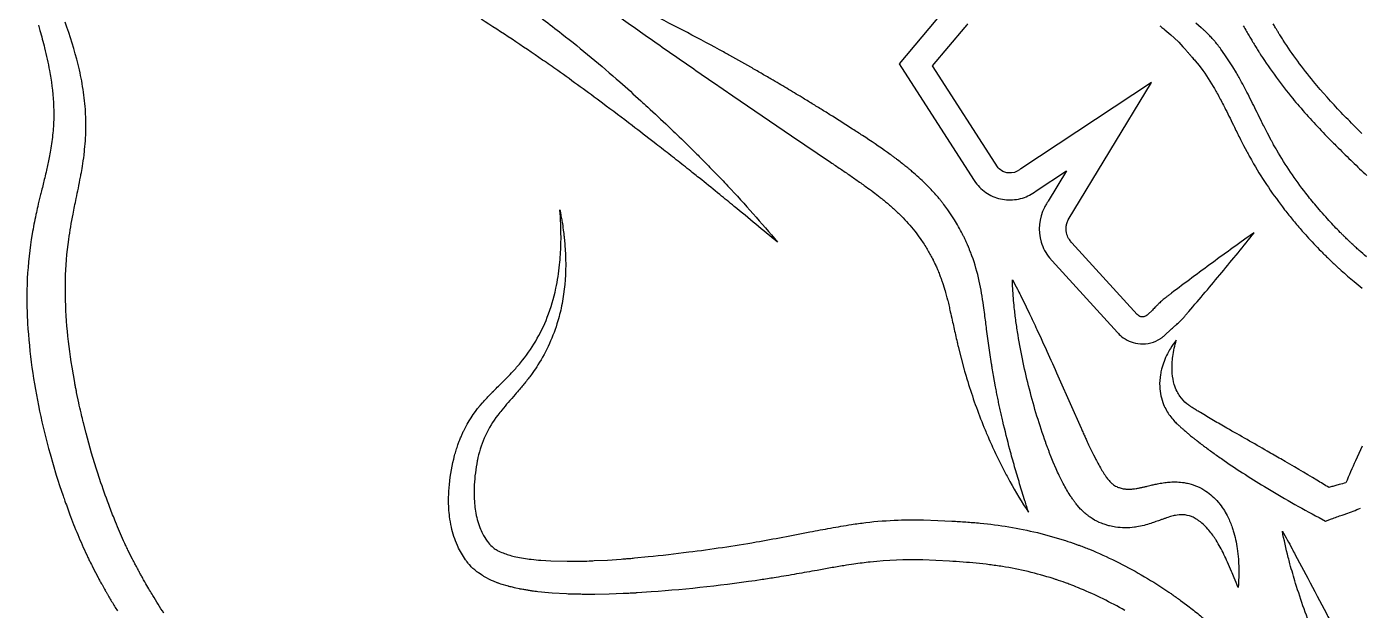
# Model space of a CAD drawing. Header units: millimetres. Extents: x 4236 to 5436, y 1579 to 2339.
# Drawn here: x 4727.3 to 4809.4, y 1871.5 to 1907.4 of the extents above; entities that cross this region are included whole.
import ezdxf

# ---------------------------------------------------------------- set-up
doc = ezdxf.new("R2010")
doc.units = ezdxf.units.MM
doc.layers.add('Default', color=70, linetype='Continuous')

msp = doc.modelspace()

# ---------------------------------------------------------------- linework, layer by layer
at = {"layer": 'Default'}
for points in [[(4757.965, 1908.723, -0.010061), (4760.279, 1906.974, -0.007944), (4762.082, 1905.517, -0.006129), (4763.843, 1904.013, -0.003289), (4765.133, 1902.855, -0.000922), (4765.559, 1902.466, -0.003149), (4766.822, 1901.286, -0.000822), (4767.241, 1900.889, -0.004492), (4768.275, 1899.882, -0.001416), (4768.889, 1899.271, -0.001811), (4769.695, 1898.446, -0.00409), (4770.491, 1897.611, -0.016488), (4773.544, 1894.157, 0.001437), (4770.887, 1896.357, 0.001218), (4770, 1897.083, 0.001018), (4768.885, 1897.983, 0.001966), (4768.213, 1898.518, 0.002607), (4767.317, 1899.229, 0.001557), (4766.415, 1899.932, 0.001287), (4765.964, 1900.282, 0.001426), (4764.601, 1901.326, 0.004039), (4762.78, 1902.703, 0.007043), (4760.02, 1904.71, 0.001724), (4759.09, 1905.363, 0.004002), (4757.21, 1906.636, 0.005719), (4755.307, 1907.87)], [(4763.615, 1908.162, 0.000805), (4764.807, 1907.315, 0.002022), (4767.2, 1905.64, 0.000879), (4769.599, 1903.983), (4770.8, 1903.159), (4774.41, 1900.704), (4776.818, 1899.074, -0.000604), (4777.419, 1898.667, -0.001595), (4778.013, 1898.262, -0.003129), (4778.597, 1897.856, -0.004734), (4779.168, 1897.445, -0.005351), (4779.378, 1897.291, -0.001691), (4779.722, 1897.03, -0.005046), (4779.824, 1896.95, -0.001173), (4779.923, 1896.87, 0.001996), (4779.99, 1896.817, -0.000489), (4780.09, 1896.737, -0.002789), (4780.156, 1896.683, -0.008271), (4780.252, 1896.601, -0.014673), (4780.758, 1896.161, -0.009268), (4781.235, 1895.703, -0.0016), (4781.291, 1895.644, -0.027646), (4782.088, 1894.722, -0.011302), (4782.419, 1894.26, -0.019915), (4782.811, 1893.639, -0.010202), (4782.895, 1893.497, -0.006421), (4782.973, 1893.353, -0.001862), (4783.05, 1893.208, 0.002694), (4783.126, 1893.063, -0.009708), (4783.155, 1893.009, -0.006898), (4783.182, 1892.954, -0.004414), (4783.216, 1892.88, 0.001382), (4783.267, 1892.769, 0.003663), (4783.302, 1892.694, -0.002188), (4783.353, 1892.583, -0.008291), (4783.402, 1892.471, 0.002143), (4783.463, 1892.319, -0.001402), (4783.524, 1892.167, -0.00347), (4783.568, 1892.053, -0.010079), (4783.638, 1891.859, 0.003697), (4783.665, 1891.781, -0.002312), (4783.707, 1891.665, -0.008371), (4783.747, 1891.546), (4783.852, 1891.206, -0.006401), (4783.87, 1891.145, -0.004931), (4783.893, 1891.063, 0.000843), (4783.937, 1890.898, 0.001503), (4783.982, 1890.733, -0.002658), (4783.999, 1890.671, -0.008708), (4784.025, 1890.565, -0.00152), (4784.106, 1890.225, -0.002939), (4784.186, 1889.879, -0.002295), (4784.305, 1889.354, -0.000499), (4784.502, 1888.462, 0.001343), (4784.604, 1888.01, 0.003567), (4784.668, 1887.74), (4784.849, 1887.017), (4785.043, 1886.296, 0.00255), (4785.121, 1886.026, 0.000828), (4785.255, 1885.579, 0.020991), (4786.257, 1882.774, 0.00119), (4786.401, 1882.432, 0.003367), (4786.621, 1881.921, 0.005146), (4786.85, 1881.414, 0.002818), (4787.089, 1880.912, 0.00466), (4787.334, 1880.414, 0.004256), (4787.504, 1880.085, 0.006126), (4787.853, 1879.434, 0.021751), (4789.002, 1877.542, -0.001096), (4788.78, 1878.243, -0.002663), (4788.455, 1879.293, -0.004204), (4788.146, 1880.342, -0.004044), (4787.856, 1881.392, -0.008242), (4787.418, 1883.146, -0.000305), (4787.337, 1883.498, -0.001432), (4787.258, 1883.849, -0.003127), (4787.181, 1884.201, -0.004822), (4787.111, 1884.554, 0.004396), (4787.076, 1884.73, 0.001023), (4787.039, 1884.906, -0.002667), (4787.002, 1885.081, -0.006356), (4786.969, 1885.257), (4786.839, 1885.962, 0.000812), (4786.767, 1886.403, 0.003124), (4786.722, 1886.668), (4786.613, 1887.374), (4786.516, 1888.085), (4786.422, 1888.799, 0.000515), (4786.307, 1889.704, 0.002687), (4786.233, 1890.257, 0.018435), (4785.965, 1891.766, 0.033251), (4785.516, 1893.325, 0.007162), (4785.471, 1893.442, 0.002372), (4785.415, 1893.583, -0.002837), (4785.377, 1893.677, -0.002632), (4785.34, 1893.77, 0.001619), (4785.302, 1893.864, 0.006184), (4785.253, 1893.98, 0.008869), (4785.221, 1894.048, -0.001463), (4785.137, 1894.231, 0.002246), (4785.052, 1894.413, 0.005961), (4784.965, 1894.594, 0.009688), (4784.872, 1894.772, 0.014877), (4784.632, 1895.215, 0.011309), (4784.368, 1895.646, 0.008844), (4784.029, 1896.151), (4783.787, 1896.477, 0.009702), (4783.726, 1896.558, 0.005584), (4783.662, 1896.636, -0.001566), (4783.534, 1896.792, 0.004988), (4783.47, 1896.871, 0.008445), (4783.305, 1897.063, 0.003729), (4783.002, 1897.4, 0.006636), (4782.65, 1897.755, 0.019189), (4781.848, 1898.49, 0.007123), (4781.736, 1898.586, 0.002614), (4781.661, 1898.648, 0.000635), (4781.51, 1898.77, -0.000571), (4781.397, 1898.862, 0.00203), (4781.321, 1898.923, 0.004039), (4781.245, 1898.982, 0.00168), (4780.94, 1899.217, 0.002967), (4780.788, 1899.332, 0.005166), (4780.634, 1899.445, 0.002864), (4780.326, 1899.667, 0.01029), (4778.782, 1900.715, 0.001879), (4778.165, 1901.115), (4776.927, 1901.9, 0.001663), (4776.307, 1902.291, 0.002975), (4775.683, 1902.676, 0.000531), (4775.057, 1903.057, 0.001932), (4774.116, 1903.625, 0.003974), (4773.168, 1904.183, 0.001013), (4772.535, 1904.552, 0.002646), (4771.9, 1904.917), (4770.622, 1905.636, 0.001364), (4769.98, 1905.989, 0.011032), (4765.426, 1908.357, -0.000422)], [(4783.829, 1908.444), (4781.032, 1905.136), (4785.619, 1898.009), (4785.744, 1897.828), (4785.818, 1897.728), (4785.9, 1897.634, 0.095916), (4786.689, 1897.028, 0.095492), (4787.645, 1896.765, 0.095272), (4788.632, 1896.873, 0.088671), (4789.463, 1897.305), (4791.342, 1898.546), (4790.209, 1896.681, -0.003386), (4790.158, 1896.597, 0.001932), (4790.108, 1896.514, 0.012634), (4789.985, 1896.298, 0.196404), (4789.781, 1894.158, 0.099044), (4790.294, 1893.189), (4790.453, 1893.005), (4794.472, 1888.596, 0.037314), (4794.718, 1888.359, 0.134565), (4795.72, 1887.92, 0.161279), (4796.988, 1888.147, 0.015541), (4797.06, 1888.187, 0.011656), (4797.13, 1888.23, 0.007566), (4797.197, 1888.277, 0.003482), (4797.264, 1888.324, 0.007892), (4797.388, 1888.43), (4797.757, 1888.774, -0.007811), (4797.864, 1888.874, -0.004268), (4797.974, 1888.971, 0.000202), (4798.123, 1889.099, 0.005015), (4798.233, 1889.196, 0.009002), (4798.34, 1889.296, 0.010395), (4798.442, 1889.401, 0.007376), (4798.541, 1889.51, 0.004852), (4798.67, 1889.659, -0.001075), (4798.797, 1889.809, -0.002762), (4798.861, 1889.884, 0.003715), (4800.895, 1892.289, 0.005764), (4802.889, 1894.736, 0.00536), (4800.325, 1892.895, 0.003304), (4797.799, 1891.013, -0.003542), (4797.642, 1890.894, 0.001885), (4797.485, 1890.776, 0.00317), (4797.407, 1890.716, 0.007753), (4797.292, 1890.624, 0.011154), (4797.181, 1890.528, 0.008117), (4797.074, 1890.427, 0.004572), (4796.971, 1890.324, 0.000202), (4796.834, 1890.184, -0.004712), (4796.73, 1890.08, -0.0087), (4796.624, 1889.978), (4796.339, 1889.71, -0.131536), (4796.144, 1889.574, -0.056306), (4796.059, 1889.555, -0.05617), (4795.916, 1889.564, -0.01347), (4795.792, 1889.619, -0.053408), (4795.694, 1889.71), (4791.675, 1894.118, -0.040598), (4791.518, 1894.31, -0.076894), (4791.364, 1894.635, -0.101386), (4791.319, 1895.092, -0.042492), (4791.358, 1895.304, -0.057736), (4791.449, 1895.531), (4796.577, 1903.984), (4788.532, 1898.672, 0.007766), (4788.448, 1898.61, -0.184082), (4787.779, 1898.412, -0.025479), (4787.676, 1898.426, -0.071435), (4787.424, 1898.51, -0.095514), (4787.136, 1898.732), (4783.084, 1905.002), (4785.092, 1907.377, -0.001773), (4785.272, 1907.59, -0.003268)], [(4728.053, 1907.498, -0.002525), (4728.143, 1907.188, -0.008988), (4728.434, 1906.105, -0.016167), (4728.736, 1904.713, -0.006965), (4728.814, 1904.249, -0.032463), (4728.993, 1902.247, -0.007301), (4728.997, 1901.941, -0.022764), (4728.943, 1900.876, -0.017953), (4728.802, 1899.813, -0.00419), (4728.716, 1899.355, -0.008664), (4728.552, 1898.584, -0.00209), (4728.441, 1898.115, -0.001622), (4728.245, 1897.321, 0.001178), (4728.165, 1896.999, 0.003209), (4728.009, 1896.346, 0.003551), (4727.898, 1895.849, 0.01194), (4727.669, 1894.67, 0.0292), (4727.369, 1891.916, 0.013451), (4727.339, 1890.707, 0.012732), (4727.384, 1889.159, 0.01856), (4727.654, 1886.442, 0.033027), (4728.766, 1881.13), (4728.952, 1880.479), (4729.152, 1879.832), (4729.252, 1879.509), (4729.359, 1879.187), (4729.574, 1878.545, 0.001554), (4729.686, 1878.226, 0.00538), (4730.036, 1877.272, 0.009055), (4730.54, 1876.011, 0.011072), (4731.098, 1874.759, 0.007378), (4731.214, 1874.521, 0.003019), (4731.409, 1874.141), (4731.721, 1873.535, 0.006872), (4731.842, 1873.31, 0.001677), (4731.967, 1873.087, -0.002341), (4732.05, 1872.937, -0.001136), (4732.091, 1872.863, -0.000887), (4732.216, 1872.639, 0.002769), (4732.299, 1872.491, 0.005294), (4732.385, 1872.344, 0.000495), (4732.56, 1872.051, 0.00167), (4732.736, 1871.76, 0.003443), (4732.915, 1871.47, 0.005238)], [(4735.77, 1871.332, -0.003403), (4735.425, 1871.876, -0.005121), (4735.091, 1872.423, -0.001832), (4735.049, 1872.491, -0.006511), (4734.846, 1872.835, -0.001781), (4734.609, 1873.25, 0.003127), (4734.45, 1873.526, -0.007031), (4734.334, 1873.734, -0.001622), (4734.222, 1873.945, 0.002527), (4734.147, 1874.085, 0.001301), (4734.109, 1874.155, 0.001116), (4733.996, 1874.365, -0.002973), (4733.921, 1874.505, -0.005755), (4733.849, 1874.647), (4733.567, 1875.218, -0.002286), (4733.427, 1875.503, -0.002519), (4733.375, 1875.608, -0.007538), (4733.295, 1875.782, -0.010644), (4732.799, 1876.946, -0.004769), (4732.449, 1877.838, -0.009245), (4731.905, 1879.345), (4731.705, 1879.954), (4731.606, 1880.258), (4731.327, 1881.178), (4731.154, 1881.796), (4731.067, 1882.104), (4730.986, 1882.414), (4730.825, 1883.033, -0.000978), (4730.787, 1883.189, -0.002172), (4730.677, 1883.656, -0.000866), (4730.534, 1884.279), (4730.407, 1884.906, 0.001065), (4730.391, 1884.984, 0.000146), (4730.343, 1885.219, -0.002787), (4730.32, 1885.336, -0.008476), (4730.285, 1885.533), (4730.123, 1886.476), (4730.078, 1886.791, -0.018886), (4729.784, 1889.315, -0.022919), (4729.719, 1891.828, -0.029211), (4729.92, 1894.32, -0.011323), (4730.186, 1895.882, -0.003934), (4730.377, 1896.837, 0.001151), (4730.511, 1897.486, 0.002832), (4730.642, 1898.148, 0.001416), (4730.673, 1898.316, 0.005005), (4730.761, 1898.824, 0.008772), (4730.861, 1899.513, 0.002456), (4730.881, 1899.687, 0.022091), (4730.974, 1901.097, 0.024094), (4730.941, 1902.336, 0.023572), (4730.776, 1903.731, 0.019022), (4730.496, 1905.089, 0.028289), (4729.692, 1907.696, 0.001799)], [(4797.077, 1907.469, -0.007446), (4797.156, 1907.41, -0.007071), (4797.27, 1907.318, -0.001564), (4797.382, 1907.225), (4797.756, 1906.917), (4797.966, 1906.718), (4798.245, 1906.454), (4798.506, 1906.173), (4798.66, 1906.008, -0.011017), (4798.708, 1905.954, -0.005937), (4798.761, 1905.89, 0.004889), (4798.822, 1905.817, 0.00504), (4798.947, 1905.672, -0.001335), (4799.073, 1905.529, -0.005375), (4799.166, 1905.421, -0.008901), (4799.256, 1905.309), (4799.502, 1905.016), (4799.734, 1904.709), (4799.85, 1904.556), (4799.958, 1904.394), (4800.171, 1904.069), (4800.372, 1903.731, -0.001688), (4800.448, 1903.605, -0.003133), (4800.497, 1903.52, -0.007821), (4800.57, 1903.389, -0.004477), (4800.761, 1903.04, -0.006113), (4801.132, 1902.325, -0.002816), (4801.679, 1901.223, 0.002712), (4802.051, 1900.475), (4802.242, 1900.1), (4802.441, 1899.725, 0.007214), (4802.592, 1899.445, 0.002436), (4802.855, 1898.979, 0.017569), (4803.765, 1897.53, 0.01469), (4804.768, 1896.151, 0.006447), (4805.302, 1895.488, 0.008041), (4805.853, 1894.84, 0.002343), (4806.137, 1894.523, 0.005334), (4806.569, 1894.055, 0.007269), (4807.013, 1893.597, 0.00666), (4807.238, 1893.371, 0.001888), (4807.467, 1893.148, -0.001921), (4807.619, 1893, -0.000962), (4807.697, 1892.927, -0.000481), (4807.93, 1892.709, 0.002886), (4808.086, 1892.565, 0.005287), (4808.244, 1892.423, 0.011286), (4809.049, 1891.727, 0.003434), (4809.545, 1891.324, -0.000838)], [(4809.8, 1893.256, -0.007872), (4809.349, 1893.653, -0.006969), (4809.126, 1893.854, -0.001868), (4808.907, 1894.06, 0.002153), (4808.76, 1894.196, 0.001075), (4808.688, 1894.266, 0.000696), (4808.473, 1894.476, -0.00291), (4808.33, 1894.616, -0.005439), (4808.189, 1894.759, -0.010883), (4807.497, 1895.485, -0.003634), (4807.095, 1895.931, -0.006119), (4806.704, 1896.388, -0.00777), (4806.074, 1897.166, -0.014593), (4805.133, 1898.459, -0.017772), (4804.286, 1899.807, 0.000794), (4804.237, 1899.894, -0.0001), (4804.09, 1900.154, -0.003359), (4803.993, 1900.329, -0.005764), (4803.899, 1900.506), (4803.71, 1900.861), (4803.526, 1901.222, -0.001474), (4803.344, 1901.586, -0.000684), (4802.795, 1902.696, 0.00304), (4802.512, 1903.258, 0.009353), (4801.986, 1904.245, 0.007779), (4801.88, 1904.432, 0.001735), (4801.797, 1904.571), (4801.574, 1904.943), (4801.336, 1905.31), (4801.218, 1905.494), (4801.092, 1905.675), (4800.84, 1906.037, 0.005225), (4800.739, 1906.169, 0.001935), (4800.67, 1906.256, 0.000414), (4800.567, 1906.387, 0.007842), (4800.498, 1906.474, 0.012441), (4800.354, 1906.643, 0.009291), (4800.163, 1906.846, 0.002683), (4799.968, 1907.044, 0.015238), (4799.889, 1907.123, 0.007226), (4799.828, 1907.179, 0.003644), (4799.765, 1907.234, -0.000424), (4799.638, 1907.343), (4799.302, 1907.633)], [(4802.22, 1907.472, 0.001535), (4802.422, 1907.114, 0.004606), (4802.579, 1906.844, 0.0012), (4802.739, 1906.576, -0.001606), (4802.846, 1906.396, 0.00748), (4803.009, 1906.129, 0.001837), (4803.178, 1905.865, -0.002534), (4803.289, 1905.689, 0.029209), (4805.263, 1902.998, 0.004737), (4805.664, 1902.52, 0.016422), (4807.486, 1900.541, 0.003392), (4808.066, 1899.957, 0.003558), (4808.943, 1899.098, 0.001808), (4809.826, 1898.252, 0.000988)], [(4809.516, 1900.848, -0.004913), (4808.668, 1901.697, -0.003191), (4808.253, 1902.127, -0.018093), (4806.538, 1904.049, -0.029155), (4804.677, 1906.587, 0.001403), (4804.625, 1906.671, 0.001214), (4804.466, 1906.919, -0.003185), (4804.361, 1907.086, -0.006176), (4804.259, 1907.254, 0.000916), (4804.209, 1907.339, 0.000811), (4804.058, 1907.592, -0.002042)], [(4794.928, 1871.496, 0.031027), (4792.209, 1872.837, 0.00224), (4792.023, 1872.913, 0.004787), (4791.557, 1873.096, 0.003993), (4791.277, 1873.2, 0.004776), (4790.707, 1873.395, 0.001066), (4790.516, 1873.458, 0.017744), (4788.97, 1873.888, 0.016768), (4787.393, 1874.2, 0.008325), (4786.593, 1874.313, 0.006805), (4785.785, 1874.403, 0.006221), (4784.969, 1874.474, 0.004701), (4784.142, 1874.529), (4783.302, 1874.574), (4782.485, 1874.605, 0.033402), (4779.259, 1874.477, 0.009264), (4778.25, 1874.347, 0.003886), (4777.639, 1874.253, 0.003212), (4776.817, 1874.114, 0.001145), (4775.986, 1873.967, -0.001138), (4774.727, 1873.742, -0.003205), (4773.457, 1873.526, -0.003516), (4772.607, 1873.394, -0.019425), (4765.767, 1872.636), (4764.906, 1872.577, -0.00511), (4764.691, 1872.564, -0.00265), (4764.475, 1872.554, 0.000889), (4764.15, 1872.541, 0.001107), (4764.042, 1872.536), (4763.177, 1872.499), (4762.307, 1872.488, -0.008938), (4761.763, 1872.485, -0.002992), (4761.435, 1872.491, -0.001156), (4760.997, 1872.502, 0.001921), (4760.559, 1872.512), (4759.676, 1872.567), (4759.456, 1872.581), (4758.788, 1872.654, -0.009411), (4758.621, 1872.671, -0.006491), (4758.454, 1872.694, -0.002682), (4758.341, 1872.712, -0.001794), (4758.116, 1872.749, 0.002527), (4757.863, 1872.79, 0.00169), (4757.737, 1872.811, -0.005609), (4757.666, 1872.825), (4757.439, 1872.877, -0.000856), (4757.155, 1872.943, -0.00207), (4757.041, 1872.97, -0.00132), (4756.984, 1872.984), (4756.524, 1873.126), (4756.409, 1873.162, -0.006296), (4756.351, 1873.185, 0.001198), (4756.293, 1873.208), (4756.061, 1873.302), (4755.945, 1873.35), (4755.828, 1873.404), (4755.595, 1873.525), (4755.479, 1873.587, -0.009113), (4755.421, 1873.622, 0.005114), (4755.363, 1873.66), (4755.133, 1873.814, -0.011115), (4755.049, 1873.878, -0.001827), (4754.966, 1873.948, 0.003286), (4754.911, 1873.994, 0.002322), (4754.803, 1874.088), (4754.701, 1874.192), (4754.601, 1874.297, -0.011258), (4754.556, 1874.35, 0.002913), (4754.512, 1874.403), (4754.426, 1874.511, -0.00456), (4754.387, 1874.564, 0.000825), (4754.35, 1874.616, -0.048233), (4753.867, 1875.445, -0.003395), (4753.841, 1875.502, -0.050466), (4753.475, 1876.619, -0.023743), (4753.363, 1877.272, -0.003914), (4753.349, 1877.39, -0.030871), (4753.304, 1878.444, -0.020179), (4753.351, 1879.248, -0.04056), (4753.675, 1881.034, -0.009595), (4753.719, 1881.199, -0.006946), (4753.77, 1881.364, -0.004425), (4753.824, 1881.529, -0.001989), (4753.881, 1881.693, 0.001273), (4753.956, 1881.912, -0.008932), (4753.987, 1881.993, -0.00599), (4754.043, 1882.128, 0.001391), (4754.136, 1882.342, 0.001329), (4754.231, 1882.554), (4754.34, 1882.761, -0.060647), (4755.387, 1884.276, -0.012113), (4755.84, 1884.766, -0.00254), (4755.993, 1884.922, -0.002712), (4756.298, 1885.226, -0.000523), (4756.599, 1885.525, 0.009828), (4757.251, 1886.194, 0.013119), (4757.725, 1886.729, 0.079293), (4759.377, 1889.533, 0.041299), (4759.909, 1891.317, 0.026249), (4760.138, 1892.762, 0.020792), (4760.218, 1894.023, 0.016546), (4760.204, 1895.293, 0.009061), (4760.152, 1896.141, 0.00232), (4760.191, 1895.932, -0.001618), (4760.251, 1895.618, -0.006703), (4760.305, 1895.303, -0.003794), (4760.38, 1894.775, -0.006573), (4760.405, 1894.562, -0.00455), (4760.416, 1894.456), (4760.458, 1894.03), (4760.486, 1893.602, -0.009465), (4760.496, 1893.414, -0.002765), (4760.499, 1893.334, -0.002422), (4760.503, 1893.173, 0.00266), (4760.505, 1893.065, -0.001878), (4760.509, 1892.904, -0.006449), (4760.51, 1892.742, -0.045375), (4760.286, 1890.373, -0.02528), (4760.027, 1889.311, -0.070494), (4758.8, 1886.606, -0.011759), (4758.493, 1886.143, -0.014249), (4758.095, 1885.612, -0.008789), (4757.678, 1885.106, -0.002803), (4757.395, 1884.779, 0.000975), (4756.977, 1884.3, 0.007444), (4756.576, 1883.826, 0.008485), (4756.326, 1883.509, 0.111506), (4755.108, 1880.9, 0.006757), (4755.067, 1880.708, 0.034704), (4754.881, 1879.236, 0.035642), (4754.899, 1878.073, 0.017491), (4754.958, 1877.604, 0.052392), (4755.23, 1876.593, 0.02312), (4755.39, 1876.234, 0.043645), (4755.678, 1875.765, 0.00905), (4755.754, 1875.666, 0.065193), (4756.058, 1875.359, 0.010956), (4756.17, 1875.276, 0.028301), (4756.402, 1875.147, 0.026414), (4756.744, 1875.002, 0.017284), (4757.081, 1874.893, 0.014172), (4757.437, 1874.801, 0.017639), (4758.392, 1874.646, 0.012928), (4758.986, 1874.587), (4759.587, 1874.545), (4760.607, 1874.521, -0.002286), (4761.019, 1874.527, 0.001038), (4761.43, 1874.532, 0.006114), (4761.946, 1874.546, 0.005688), (4762.257, 1874.562), (4763.086, 1874.6), (4763.917, 1874.661, -0.002346), (4764.125, 1874.677, 0.001557), (4764.437, 1874.699, 0.006609), (4764.749, 1874.726), (4765.582, 1874.808, 0.005123), (4768.082, 1875.096, 0.011278), (4772.233, 1875.711, 0.003348), (4773.885, 1876.01, 0.001506), (4775.546, 1876.327, -0.002663), (4776.811, 1876.567, -0.007311), (4778.103, 1876.785, -0.007153), (4778.981, 1876.907, -0.02156), (4780.986, 1877.059, -0.013839), (4782.542, 1877.069), (4783.423, 1877.039), (4784.28, 1876.997, -0.004378), (4785.149, 1876.943, -0.005919), (4786.027, 1876.87, -0.015868), (4787.79, 1876.641, -0.017022), (4789.544, 1876.286, -0.01776), (4791.27, 1875.798, -0.004304), (4791.906, 1875.581, -0.00191), (4792.117, 1875.506, -0.003054), (4792.434, 1875.387, -0.004476), (4792.748, 1875.263, -0.003846), (4792.956, 1875.178, -0.033594), (4796.135, 1873.576, -0.016986), (4797.636, 1872.627, -0.003993), (4797.819, 1872.502, -0.003693), (4798.092, 1872.311, -0.000938), (4798.363, 1872.117), (4798.718, 1871.851, -0.009358), (4799.07, 1871.58, -0.01077), (4799.76, 1871.021, -0.003276)], [(4809.534, 1881.602), (4809.128, 1880.71, 0.003516), (4808.536, 1879.351, 0.001084), (4808.122, 1879.24, 0.00126), (4807.984, 1879.202, 0.001555), (4807.737, 1879.134, 0.000901), (4807.491, 1879.065, 0.000954), (4806.753, 1879.507, 0.00339), (4804.527, 1880.817, 0.001293), (4803.699, 1881.296, 0.000502), (4801.215, 1882.716, -0.000536), (4800.394, 1883.188, -0.002418), (4799.987, 1883.426, -0.004042), (4799.587, 1883.667, -0.006152), (4799.511, 1883.712, -0.006492), (4799.39, 1883.788, 0.001067), (4799.198, 1883.911, -0.00102), (4799.077, 1883.988, -0.002287), (4799.008, 1884.033, 0.00623), (4798.949, 1884.075, 0.001045), (4798.849, 1884.143, -0.013573), (4798.754, 1884.216, -0.066159), (4798.316, 1884.687, -0.035335), (4798.152, 1884.959, -0.043011), (4797.972, 1885.405, -0.011594), (4797.933, 1885.557, -0.04856), (4797.841, 1886.261, -0.040681), (4797.885, 1887.124, -0.036774), (4798.095, 1888.123, 0.04046), (4797.735, 1887.62, 0.017653), (4797.552, 1887.291, 0.054989), (4797.19, 1886.336, 0.019766), (4797.124, 1886.014, 0.050666), (4797.074, 1885.273, 0.087666), (4797.316, 1884.166, 0.033914), (4797.492, 1883.805, 0.053545), (4797.944, 1883.185, 0.00738), (4798.146, 1882.978, 0.004772), (4798.219, 1882.912, 0.00133), (4798.289, 1882.848, -0.001702), (4798.337, 1882.806, -0.001323), (4798.384, 1882.764, -0.000532), (4798.527, 1882.635, 0.002972), (4798.598, 1882.572, 0.00964), (4798.717, 1882.471, 0.001197), (4798.86, 1882.351, 0.004486), (4799.101, 1882.153, 0.002794), (4799.246, 1882.039, 0.000766), (4799.392, 1881.926, -0.001041), (4799.49, 1881.85, 0.006541), (4799.782, 1881.624, 0.002421), (4799.979, 1881.478, 0.000661), (4800.275, 1881.261, 0.004463), (4800.872, 1880.838, 0.015279), (4803.519, 1879.122, 0.015107), (4806.887, 1877.209), (4807.277, 1877.002), (4807.642, 1877.131, 0.00146), (4808.316, 1877.371, 0.00144), (4808.541, 1877.453, 0.001828), (4808.989, 1877.617, 0.001063), (4809.437, 1877.783)]]:
    msp.add_lwpolyline(points, format="xyb", dxfattribs=at)
for points in [[(4791.895, 1878.106, 0.004392), (4791.854, 1878.158, -0.014049), (4791.736, 1878.316, -0.005573), (4791.664, 1878.421, -0.00203), (4791.559, 1878.577, -0.02161), (4791.139, 1879.3, -0.010942), (4790.886, 1879.81, -0.005714), (4790.699, 1880.216), (4790.524, 1880.622), (4790.362, 1881.027, -0.004753), (4790.282, 1881.229, -0.00306), (4790.205, 1881.432, -0.001298), (4790.131, 1881.634, -0.000108), (4790.057, 1881.837, -0.022341), (4789.059, 1885.103, -0.02319), (4788.354, 1888.437, -0.005952), (4788.229, 1889.281, -0.007814), (4788.127, 1890.13, -0.0136), (4788.03, 1891.305, -0.007835), (4788.01, 1891.843, -0.007289), (4788.313, 1891.273, -0.003093), (4788.506, 1890.891, -0.002093), (4788.788, 1890.319, -0.003163), (4789.064, 1889.746, -0.001539), (4789.513, 1888.792, -0.004063), (4790.896, 1885.742), (4792.237, 1882.712, -0.00234), (4792.28, 1882.62, -0.002811), (4792.405, 1882.34, 0.003046), (4792.51, 1882.108, 0.003974), (4792.574, 1881.971, -0.004), (4792.744, 1881.605), (4793.004, 1881.069), (4793.115, 1880.853, -0.000682), (4793.181, 1880.723, 0.004803), (4793.226, 1880.637, 0.006281), (4793.272, 1880.555, 0.009804), (4793.476, 1880.19, 0.011457), (4793.663, 1879.891, -0.000715), (4793.709, 1879.821, 0.004999), (4793.755, 1879.752, 0.00781), (4793.825, 1879.658, 0.002481), (4793.917, 1879.538, -0.007927), (4794.007, 1879.435, 0.017906), (4794.092, 1879.349, 0.035486), (4794.167, 1879.281, 0.071449), (4794.428, 1879.118, 0.012327), (4794.539, 1879.071, 0.014728), (4794.641, 1879.037, 0.002291), (4794.771, 1879.001, 0.036481), (4794.997, 1878.966, 0.013521), (4795.109, 1878.96, 0.009633), (4795.209, 1878.959, 0.005306), (4795.279, 1878.96, 0.013179), (4795.425, 1878.972, 0.013142), (4795.622, 1878.998, 0.009896), (4795.834, 1879.036, 0.003153), (4795.924, 1879.055, 0.003421), (4796.11, 1879.097, 0.001327), (4796.306, 1879.143, -0.001502), (4796.621, 1879.218, -0.001014), (4796.731, 1879.243, -0.007919), (4797.02, 1879.304, -0.014599), (4797.393, 1879.366, -0.015528), (4797.724, 1879.4, -0.055581), (4798.578, 1879.365, -0.022291), (4798.866, 1879.306, -0.083042), (4799.912, 1878.844, -0.06967), (4800.67, 1878.17, -0.004164), (4800.712, 1878.12, -0.05515), (4801.229, 1877.333, -0.032105), (4801.512, 1876.677, -0.010227), (4801.605, 1876.402, -0.036858), (4801.85, 1875.302, -0.01903), (4801.922, 1874.646, -0.044336), (4801.897, 1872.913, 0.000605), (4801.658, 1873.51, 0.00257), (4801.499, 1873.903, 0.007217), (4801.251, 1874.479, 0.007704), (4801.031, 1874.944, 0.01131), (4800.798, 1875.393, 0.015346), (4800.547, 1875.818, 0.003533), (4800.495, 1875.899, 0.036134), (4800.048, 1876.501, 0.036798), (4799.679, 1876.87, 0.014759), (4799.551, 1876.972, 0.017302), (4799.389, 1877.085, 0.036546), (4799.127, 1877.23, 0.016504), (4799.028, 1877.271, 0.076991), (4798.505, 1877.387, 0.058539), (4798.046, 1877.348, 0.007768), (4797.974, 1877.333, 0.011165), (4797.826, 1877.296, 0.006197), (4797.669, 1877.251, 0.004904), (4797.503, 1877.196, 0.002486), (4797.328, 1877.135, 0.002522), (4797.143, 1877.069, -0.002498), (4796.845, 1876.962, -0.006153), (4796.523, 1876.854, -0.0157), (4796.112, 1876.735, -0.021185), (4795.66, 1876.64, -0.00698), (4795.524, 1876.619, -0.070571), (4794.358, 1876.626, -0.022175), (4793.991, 1876.701, -0.015537), (4793.777, 1876.762, -0.006983), (4793.654, 1876.802, -0.012126), (4793.495, 1876.862), (4793.354, 1876.919, -0.004575), (4793.282, 1876.954, -0.000054), (4793.21, 1876.989), (4793.067, 1877.062), (4792.929, 1877.148), (4792.792, 1877.235, -0.005744), (4792.727, 1877.283, -0.002231), (4792.664, 1877.331, -0.00103), (4792.602, 1877.379, -0.007024), (4792.524, 1877.441, -0.010358), (4792.425, 1877.53, 0.002548), (4792.37, 1877.581, -0.00264), (4792.301, 1877.646, -0.00737), (4792.21, 1877.737), (4792.021, 1877.948, -0.014249), (4791.935, 1878.053, -0.001085)], [(4805.224, 1875.294, -0.000411), (4805.418, 1874.929), (4806.189, 1873.475, 0.000847), (4807.338, 1871.302, 0.000712), (4807.722, 1870.581, 0.007227), (4810.866, 1864.877, 0.006661), (4813.758, 1859.968, 0.000752), (4814.182, 1859.271), (4816.754, 1855.076, -0.000829), (4817.076, 1854.546, -0.002846), (4817.395, 1854.012, -0.003219), (4817.603, 1853.652, -0.01153), (4816.837, 1854.355, -0.005554), (4816.392, 1854.791, -0.009245), (4815.527, 1855.686, -0.00248), (4815.246, 1855.991, -0.019993), (4813.112, 1858.533, -0.035217), (4809.431, 1864.058, -0.03469), (4806.547, 1870.037, -0.019444), (4805.442, 1873.166, -0.008634), (4805.096, 1874.362, -0.003377), (4804.991, 1874.763, -0.016865), (4804.625, 1876.385, -0.004638), (4804.929, 1875.84, -0.002238)]]:
    msp.add_lwpolyline(points, format="xyb", close=True, dxfattribs=at)

doc.saveas('drawing.dxf')
